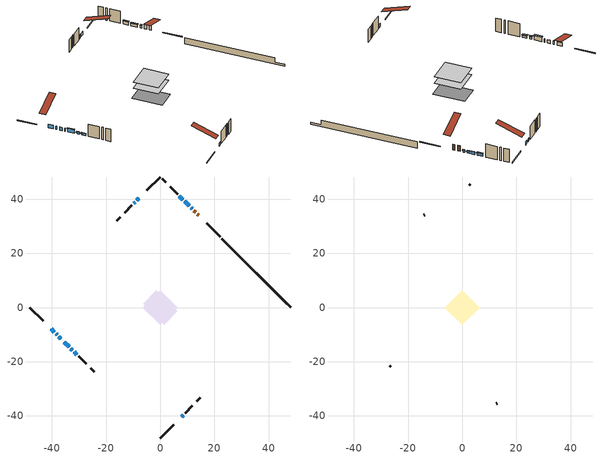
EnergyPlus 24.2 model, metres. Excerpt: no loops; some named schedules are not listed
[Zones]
conditioned space
 floor adiabatic (AdiabaticFloorConstruction): -6.42,0 0,6.42 6.42,0 0,-6.42 z3.46
 floor foundation (Slab1 construction): -6.36,1.4 -1.4,6.36 6.36,-1.4 1.4,-6.36 z-1.34
 wall outside (RimJoist1 construction): 0,-48.17 4.93,-43.23 / -48.17,0 -43.23,-4.93 / 0,48.17 -4.93,43.23 / 22.08,26.09 17.15,31.02 z1.02:1.32
 wall outside (AdiabaticWallConstruction 1): 14.18,33.98 13.69,34.48 / 13.03,35.13 12.39,35.78 z1.02:3.05
 wall outside (AdiabaticWallConstruction): 11.73,36.43 11.35,36.81 z1.02:1.91; -7.89,40.27 -8.61,39.56 / 7.89,-40.27 8.49,-39.68 / -40.27,-7.89 -39.09,-9.08 / -38.43,-9.73 -38.08,-10.08 / -37.43,-10.74 -36.7,-11.47 / -36.04,-12.12 -36.01,-12.15 / -9.26,38.9 -9.78,38.39 z1.02:2.24; 10.7,37.47 8.97,39.19 z1.02:1.99; 8.32,39.85 7.02,41.14 z1.02:2.19; -35.36,-12.81 -33.63,-14.53 z1.02:2.54; -32.98,-15.19 -32.47,-15.69 / -31.82,-16.35 -30.76,-17.41 z1.02:1.86
 wall outside (Wall1 construction): 9.14,-39.02 11.9,-36.27 / -30.1,-18.07 -27.34,-20.82 / -10.43,37.73 -13.19,34.97 / 6.37,41.8 3.61,44.55 z1.02:5.9
 wall outside (Wall3 construction): 13.54,-34.63 14.85,-33.31 / -25.71,-22.46 -24.39,-23.78 / -14.83,33.34 -16.15,32.02 / 1.97,46.19 0.66,47.51 z1.02:5.9
 wall foundation (FoundationWall1 construction): 22.73,25.43,-1.34 22.73,25.43,1.02 45.62,2.54,1.02 45.62,2.54,-0.69 48.17,0,-0.69 48.17,0,-1.34
 window (WindowConstruction 6): 11.73,36.43 11.36,36.81 z1.02:1.91
 window (WindowConstruction 8): -7.89,40.27 -8.61,39.56 z1.02:2.24
 window (WindowConstruction 9): 7.89,-40.27 8.49,-39.68 z1.02:2.24
 window (WindowConstruction 10): -40.27,-7.89 -39.09,-9.08 z1.02:2.24
 window (WindowConstruction 11): -38.43,-9.74 -38.08,-10.08 z1.02:2.24
 window (WindowConstruction 12): -37.43,-10.74 -36.7,-11.47 z1.02:2.24
 window (WindowConstruction 7): -36.04,-12.12 -36.01,-12.15 z1.02:2.24
 window (WindowConstruction): 10.7,37.47 8.97,39.19 z1.02:1.99
 window (WindowConstruction 1): 8.32,39.85 7.02,41.14 z1.02:2.19
 window (WindowConstruction 2): -9.27,38.9 -9.78,38.39 z1.02:2.24
 window (WindowConstruction 3): -35.36,-12.81 -33.63,-14.53 z1.02:2.54
 window (WindowConstruction 4): -32.98,-15.19 -32.47,-15.69 z1.02:1.86
 window (WindowConstruction 5): -31.82,-16.35 -30.76,-17.41 z1.02:1.86
 door (Door): 14.18,33.98 13.69,34.48 z1.02:3.05
 door (Door 1): 13.03,35.13 12.39,35.78 z1.02:3.05
 ceiling adiabatic (AdiabaticFloorConstruction): 0,-6.42 6.42,0 0,6.42 -6.42,0 z3.46
attic - vented
 floor to conditioned space (Floor1 construction Reversed): -6.42,0 0,6.42 6.42,0 0,-6.42 z5.9
 wall outside (Wall2 construction): 12.56,-35.61 12.88,-35.29 / -26.69,-21.48 -26.36,-21.8 / -13.85,34.32 -14.17,33.99 / 2.95,45.21 2.63,45.53 z1.02:5.9
 roof outside (Roof1 construction): 7.24,-40.93,5.9 0.98,-34.67,8.85 -0.67,-36.32,8.85 5.59,-42.58,5.9; -40.93,-7.24,5.9 -34.67,-0.98,8.85 -36.32,0.67,8.85 -42.58,-5.59,5.9; -7.24,40.93,5.9 -0.98,34.67,8.85 0.67,36.32,8.85 -5.59,42.58,5.9; 14.84,33.32,5.9 8.58,27.07,8.85 10.23,25.42,8.85 16.49,31.68,5.9
shading: 11.3,36.87 11.79,36.38 12.22,36.81 11.73,37.3 z1.99; 8.92,39.25 10.76,37.41 11.19,37.84 9.35,39.68 z2.07; 6.97,41.2 8.37,39.79 8.8,40.22 7.4,41.63 z2.27; -33.53,-14.64 -35.46,-12.7 -35.89,-13.13 -33.96,-15.07 z2.69; -32.37,-15.8 -33.08,-15.08 -33.51,-15.51 -32.8,-16.23 z2.01; -30.65,-17.51 -31.92,-16.24 -32.35,-16.67 -31.08,-17.94 z2.01
[Building]
Building 1: Terrain=Suburbs
[Site:Location]
Halifax Intl AP_NS: Latitude {deg}=44.88; Longitude {deg}=-63.51; Time Zone {hr}=-4; Elevation {m}=145; Keep Site Location Information=Yes
[Site:GroundTemperature:Shallow]
3.15511, 1.33576, 1.19006, 2.05344, 5.51939, 8.9692, 11.96, 13.8546, 14.0156, 12.4746, 9.56009, 6.2161
[Site:WaterMainsTemperature]
Calculation Method=Schedule; Temperature Schedule=mains temperature schedule
[Material] Roughness=Rough; Thermal Absorptance=0.9
Name | Thickness {m} | Conductivity {W/m-K} | Density {kg/m3} | Specific Heat {J/kg-K} | Solar Absorptance | Visible Absorptance
asphalt or fiberglass shingles | 0.00635 | 0.162714 | 1121.4 | 1465.45 | 0.4 | 0.4
ceiling loosefill ins | 0.254 | 0.0480833 | 16.02 | 1046.75 | 0.7 | 0.7
ceiling stud and cavity | 0.1397 | 0.169523 | 65.682 | 1177.47 | 0.7 | 0.7
concrete 4.0 in. | 0.1016 | 1.803125 | 2242.8 | 837.4 | 0.7 | 0.7
concrete 8.0 in. | 0.2032 | 1.803125 | 2242.8 | 837.4 | 0.7 | 0.7
door material | 0.04445 | 0.053851 | 512.64 | 1214.23 | 0.7 | 0.7
door material 1 | 0.04445 | 0.0451087 | 512.64 | 1214.23 | 0.7 | 0.7
floor covering | 0.0127 | 0.0433444 | 54.468 | 1339.84 | 0.6 | 0.6
floor rigid ins; wall rigid ins | 0.512978 | 0.029427 | 32.04 | 1214.23 | 0.7 | 0.7
floor stud and cavity | 0.1397 | 1.75129 | 37.0049 | 1207.88 | 0.7 | 0.7
furniture material conditioned space 1 | 0.1524 | 0.115458 | 640.8 | 1214.23 | 0.6 | 0.6
gypsum board | 0.0127 | 0.160291 | 801 | 837.4 | 0.6 | 0.6
osb sheathing 0.5 in. | 0.0127 | 0.115458 | 512.64 | 1214.23 | 0.7 | 0.7
osb sheathing 0.75 in. | 0.01905 | 0.115458 | 512.64 | 1214.23 | 0.7 | 0.7
osb sheathing 2.0 in. | 0.0508 | 0.115458 | 512.64 | 1214.23 | 0.7 | 0.7
rim joist rigid ins | 0.051816 | 0.029427 | 32.04 | 1214.23 | 0.7 | 0.7
rim joist stud and cavity | 0.0508 | 0.168143 | 125.044 | 1163.47 | 0.6 | 0.6
wall stud and cavity | 0.1397 | 0.0766553 | 139.0536 | 1170.24 | 0.7 | 0.7
wall stud and cavity 1 | 0.0889 | 6.1454 | 50.32683 | 1063.81 | 0.6 | 0.6
wall stud and cavity 2 | 0.1397 | 0.0817972 | 139.0536 | 1170.24 | 0.7 | 0.7
wall stud and cavity 3 | 0.0889 | 0.380278 | 52.3479 | 1209.89 | 0.7 | 0.7
wall stud and cavity 4 | 0.0889 | 0.391764 | 83.0341 | 1211.67 | 0.7 | 0.7
wood siding | 0.0254 | 0.102417 | 544.68 | 1172.36 | 0.4 | 0.4
wood siding 1 | 0.00254 | 0.102417 | 544.68 | 1172.36 | 0.4 | 0.4
wood siding 2; wood siding 3; wood siding 4 | 0.0254 | 0.102417 | 544.68 | 1172.36 | 0.7 | 0.7
[WindowMaterial:SimpleGlazingSystem]
Name | U-Factor {W/m2-K} | Solar Heat Gain Coefficient
WindowMaterial | 3.09962 | 0.55
WindowMaterial 1 | 3.074637 | 0.6
WindowMaterial 10 | 1.98787 | 0.56
WindowMaterial 2 | 3.11609 | 0.51
WindowMaterial 3 | 1.913486 | 0.61
WindowMaterial 4 | 2.103699 | 0.48
WindowMaterial 5 | 2.01796 | 0.54
WindowMaterial 6 | 2.992306 | 0.59
WindowMaterial 7 | 2.2695 | 0.26
WindowMaterial 8 | 3.09394 | 0.55
WindowMaterial 9 | 2.035563 | 0.53
[Construction]
AdiabaticFloorConstruction: floor stud and cavity, floor rigid ins, osb sheathing 0.75 in., floor covering
AdiabaticWallConstruction: wood siding 3, wall rigid ins, wall stud and cavity 3, gypsum board
AdiabaticWallConstruction 1: wood siding 4, wall rigid ins, wall stud and cavity 3, gypsum board
Door: door material
Door 1: door material 1
Floor1 construction Reversed: gypsum board, ceiling stud and cavity, ceiling loosefill ins
FoundationWall1 construction: concrete 8.0 in.
furniture construction conditioned space 1: furniture material conditioned space 1
PartitionWallConstruction: gypsum board, wall stud and cavity 4, gypsum board
RimJoist1 construction: wood siding 2, rim joist rigid ins, osb sheathing 2.0 in., rim joist stud and cavity
Roof1 construction: asphalt or fiberglass shingles
Slab1 construction: concrete 4.0 in.
Wall1 construction: wood siding, osb sheathing 0.5 in., wall stud and cavity, gypsum board
Wall2 construction: wood siding 1, wall stud and cavity 1
Wall3 construction: wood siding, osb sheathing 0.5 in., wall stud and cavity 2, gypsum board
WindowConstruction: WindowMaterial
WindowConstruction 1: WindowMaterial 1
WindowConstruction 10: WindowMaterial 10
WindowConstruction 11; WindowConstruction 4: WindowMaterial 4
WindowConstruction 12; WindowConstruction 5: WindowMaterial 5
WindowConstruction 2: WindowMaterial 2
WindowConstruction 3: WindowMaterial 3
WindowConstruction 6: WindowMaterial 6
WindowConstruction 7: WindowMaterial 7
WindowConstruction 8: WindowMaterial 8
WindowConstruction 9: WindowMaterial 9
[Zone] Multiplier=1; Part of Total Floor Area=Yes
Name | Volume {m3}
attic - vented | 39.4939
conditioned space | 407.2
[Space]
Name | Zone | Volume {m3}
attic - vented 1 | attic - vented | 39.4939
conditioned space 1 | conditioned space | 407.2
[ZoneInfiltration:EffectiveLeakageArea]
infil attic - vented 1: Zone or Space=attic - vented 1; Schedule=Always On Discrete; Effective Air Leakage Area {cm2}=2955.22; Stack Coefficient=0.000544188; Wind Coefficient=1.57614e-05
[ZoneMixing]
whole house fan mix: Zone or Space=attic - vented; Schedule=Always On Continuous; Design Flow Rate Calculation Method=Flow/Zone; Design Flow Rate {m3/s}=0; Source Zone or Space=conditioned space
[SurfaceProperty:ExposedFoundationPerimeter]
Slab1: Exposed Perimeter Calculation Method=TotalExposedPerimeter; Total Exposed Perimeter {m}=35.966
[InternalMass] Zone or ZoneList=conditioned space; Space or SpaceList=conditioned space 1
Name | Construction | Surface Area {m2}
furniture mass conditioned space 1 | furniture construction conditioned space 1 | 63.7679
partition wall mass | PartitionWallConstruction | 159.42
[Lights]
interior lighting: Zone or ZoneList or Space or SpaceList=conditioned space 1; Schedule=interior lighting schedule; Design Level Calculation Method=LightingLevel; Lighting Level {W}=343.2; Return Air Fraction=0; Fraction Radiant=0.6; Fraction Visible=0.2; Fraction Replaceable=1
[People]
occupants: Zone or ZoneList or Space or SpaceList=conditioned space 1; Number of People Schedule=occupants schedule; Number of People Calculation Method=People; Number of People=3; Fraction Radiant=0.314171; Sensible Heat Fraction=0.56303; Activity Level Schedule=occupants activity schedule; Carbon Dioxide Generation Rate {m3/s-W}=0; Enable ASHRAE 55 Comfort Warnings=No; Mean Radiant Temperature Calculation Type=EnclosureAveraged
[ElectricEquipment] Zone or ZoneList or Space or SpaceList=conditioned space 1; Design Level Calculation Method=EquipmentLevel
Name | Schedule | Design Level {W} | Fraction Latent | Fraction Radiant | Fraction Lost
clothes dryer | clothes dryer schedule | 140.772 | 0.015 | 0.081 | 0.85
clothes washer | clothes washer schedule | 32.1985 | 0.03 | 0.162 | 0.7
cooking range | cooking range schedule | 215.147 | 0.08 | 0.432 | 0.2
dishwasher | dishwasher schedule | 66.8632 | 0.3 | 0.18 | 0.4
fridge | fridge schedule | 72.9452 | 0 | 0.6 | 0
mech vent bath fan 0 | mech vent bath fan 0 schedule | 50.2 | 0 | 0 | 1
mech vent house fan | mech vent house fan schedule | 0 | 0 | 0 | 1
mech vent house fan cfis | mech vent house fan cfis schedule | 0 | 0 | 0 | 0
misc plug loads | misc plug loads schedule | 494.7 | 0.045 | 0.513 | 0.1
whole house fan | Always On Discrete | 0 | 0 | 0 | 1
[OtherEquipment] Zone or ZoneList or Space or SpaceList=conditioned space 1; Design Level Calculation Method=EquipmentLevel
Name | Fuel Type | Schedule | Design Level {W} | Fraction Latent | Fraction Radiant | Fraction Lost
clothes dryer 1 | Electricity | clothes dryer schedule | 0 | 0.015 | 0.081 | 0.85
cooking range 1 | Electricity | cooking range schedule | 0 | 0.08 | 0.432 | 0.2
general water use latent | None | general water use schedule | 62.594 | 1 | 0 | 0
general water use sensible | None | general water use schedule | -61.6891 | 0 | 0.6 | 0
mech vent house fan latent load | None | Always On Discrete | 0 | 1 | 0 | 0
mech vent house fan sensible load | None | Always On Discrete | 0 | 0 | 0 | 0
water heater energy adjustment1 | FuelOilNo2 | Always On Discrete | 0.01 | 0 | 0 | 1
[ZoneInfiltration:DesignFlowRate] Zone or ZoneList or Space or SpaceList=conditioned space 1; Schedule=Always On Discrete; Design Flow Rate Calculation Method=Flow/Zone; Design Flow Rate {m3/s}=0
infil flow; natural vent flow; whole house fan flow
[Foundation:Kiva]
Foundation Kiva 1: Initial Indoor Air Temperature {C}=18; Wall Height Above Grade {m}=1.02001; Wall Depth Below Slab {m}=0.2032
[Foundation:Kiva:Settings]
Soil Conductivity {W/m-K}=0.849921; Soil Density {kg/m3}=1842.3; Soil Specific Heat {J/kg-K}=418.7; Ground Solar Absorptivity=0.9; Ground Thermal Absorptivity=0.9; Ground Surface Roughness {m}=0.03; Far-Field Width {m}=40; Deep-Ground Boundary Condition=ZeroFlux; Deep-Ground Depth {m}=40; Minimum Cell Dimension {m}=0.2; Maximum Cell Growth Coefficient=3; Simulation Timestep=Timestep
[Exterior:Lights]
exterior lighting: Schedule=exterior lighting schedule; Design Level {W}=75.6
[Schedule:Constant]
Name | Hourly Value
Always On Continuous; mech vent house fan schedule; mech vent house fan cfis schedule; Always On Discrete | 1
occupants activity schedule | 117.228
fridge schedule | 0
[Schedule:Day:Interval]
interior lighting schedule day: No, 01:00, 0.108182, 04:00, 0.0901515, 05:00, 0.0991667, 06:00, 0.162273, 07:00, 0.270455, 08:00, 0.342576, 10:00, 0.369621, 11:00, 0.351591, 12:00, 0.333561, 13:00, 0.324545, 14:00, 0.31553, 15:00, 0.333561, 16:00, 0.369621, 17:00, 0.450758, 18:00, 0.585985, 19:00, 0.775303, 20:00, 0.955606, 21:00, 0.991667, 22:00, 0.712197, 23:00, 0.360606, 24:00, 0.162273
interior lighting schedule default day: No, 24:00, 0
[Schedule:Week:Daily]
interior lighting schedule Week Rule - Jan1-Jan27: interior lighting schedule day, interior lighting schedule day, interior lighting schedule day, interior lighting schedule day, interior lighting schedule day, interior lighting schedule day, interior lighting schedule day, interior lighting schedule default day, interior lighting schedule default day, interior lighting schedule default day, interior lighting schedule default day, interior lighting schedule default day
interior lighting schedule Week Rule - Jan28-Feb3: interior lighting schedule day, interior lighting schedule day, interior lighting schedule day, interior lighting schedule day, interior lighting schedule day 1, interior lighting schedule day 1, interior lighting schedule day 1, interior lighting schedule default day, interior lighting schedule default day, interior lighting schedule default day, interior lighting schedule default day, interior lighting schedule default day
interior lighting schedule Week Rule - Feb4-Feb24: interior lighting schedule day 1, interior lighting schedule day 1, interior lighting schedule day 1, interior lighting schedule day 1, interior lighting schedule day 1, interior lighting schedule day 1, interior lighting schedule day 1, interior lighting schedule default day, interior lighting schedule default day, interior lighting schedule default day, interior lighting schedule default day, interior lighting schedule default day
interior lighting schedule Week Rule - Feb25-Mar3: interior lighting schedule day 1, interior lighting schedule day 1, interior lighting schedule day 1, interior lighting schedule day 1, interior lighting schedule day 2, interior lighting schedule day 2, interior lighting schedule day 2, interior lighting schedule default day, interior lighting schedule default day, interior lighting schedule default day, interior lighting schedule default day, interior lighting schedule default day
interior lighting schedule Week Rule - Mar4-Mar31: interior lighting schedule day 2, interior lighting schedule day 2, interior lighting schedule day 2, interior lighting schedule day 2, interior lighting schedule day 2, interior lighting schedule day 2, interior lighting schedule day 2, interior lighting schedule default day, interior lighting schedule default day, interior lighting schedule default day, interior lighting schedule default day, interior lighting schedule default day
interior lighting schedule Week Rule - Apr1-Apr28: interior lighting schedule day 3, interior lighting schedule day 3, interior lighting schedule day 3, interior lighting schedule day 3, interior lighting schedule day 3, interior lighting schedule day 3, interior lighting schedule day 3, interior lighting schedule default day, interior lighting schedule default day, interior lighting schedule default day, interior lighting schedule default day, interior lighting schedule default day
interior lighting schedule Week Rule - Apr29-May5: interior lighting schedule day 3, interior lighting schedule day 3, interior lighting schedule day 4, interior lighting schedule day 4, interior lighting schedule day 4, interior lighting schedule day 4, interior lighting schedule day 4, interior lighting schedule default day, interior lighting schedule default day, interior lighting schedule default day, interior lighting schedule default day, interior lighting schedule default day
interior lighting schedule Week Rule - May6-May26: interior lighting schedule day 4, interior lighting schedule day 4, interior lighting schedule day 4, interior lighting schedule day 4, interior lighting schedule day 4, interior lighting schedule day 4, interior lighting schedule day 4, interior lighting schedule default day, interior lighting schedule default day, interior lighting schedule default day, interior lighting schedule default day, interior lighting schedule default day
interior lighting schedule Week Rule - May27-Jun2: interior lighting schedule day 4, interior lighting schedule day 4, interior lighting schedule day 4, interior lighting schedule day 4, interior lighting schedule day 4, interior lighting schedule day 5, interior lighting schedule day 5, interior lighting schedule default day, interior lighting schedule default day, interior lighting schedule default day, interior lighting schedule default day, interior lighting schedule default day
interior lighting schedule Week Rule - Jun3-Jun30: interior lighting schedule day 5, interior lighting schedule day 5, interior lighting schedule day 5, interior lighting schedule day 5, interior lighting schedule day 5, interior lighting schedule day 5, interior lighting schedule day 5, interior lighting schedule default day, interior lighting schedule default day, interior lighting schedule default day, interior lighting schedule default day, interior lighting schedule default day
interior lighting schedule Week Rule - Jul1-Jul28: interior lighting schedule day 6, interior lighting schedule day 6, interior lighting schedule day 6, interior lighting schedule day 6, interior lighting schedule day 6, interior lighting schedule day 6, interior lighting schedule day 6, interior lighting schedule default day, interior lighting schedule default day, interior lighting schedule default day, interior lighting schedule default day, interior lighting schedule default day
interior lighting schedule Week Rule - Jul29-Aug4: interior lighting schedule day 6, interior lighting schedule day 6, interior lighting schedule day 6, interior lighting schedule day 7, interior lighting schedule day 7, interior lighting schedule day 7, interior lighting schedule day 7, interior lighting schedule default day, interior lighting schedule default day, interior lighting schedule default day, interior lighting schedule default day, interior lighting schedule default day
interior lighting schedule Week Rule - Aug5-Aug25: interior lighting schedule day 7, interior lighting schedule day 7, interior lighting schedule day 7, interior lighting schedule day 7, interior lighting schedule day 7, interior lighting schedule day 7, interior lighting schedule day 7, interior lighting schedule default day, interior lighting schedule default day, interior lighting schedule default day, interior lighting schedule default day, interior lighting schedule default day
interior lighting schedule Week Rule - Aug26-Sep1: interior lighting schedule day 7, interior lighting schedule day 7, interior lighting schedule day 7, interior lighting schedule day 7, interior lighting schedule day 7, interior lighting schedule day 7, interior lighting schedule day 8, interior lighting schedule default day, interior lighting schedule default day, interior lighting schedule default day, interior lighting schedule default day, interior lighting schedule default day
interior lighting schedule Week Rule - Sep2-Sep29: interior lighting schedule day 8, interior lighting schedule day 8, interior lighting schedule day 8, interior lighting schedule day 8, interior lighting schedule day 8, interior lighting schedule day 8, interior lighting schedule day 8, interior lighting schedule default day, interior lighting schedule default day, interior lighting schedule default day, interior lighting schedule default day, interior lighting schedule default day
interior lighting schedule Week Rule - Sep30-Oct6: interior lighting schedule day 8, interior lighting schedule day 9, interior lighting schedule day 9, interior lighting schedule day 9, interior lighting schedule day 9, interior lighting schedule day 9, interior lighting schedule day 9, interior lighting schedule default day, interior lighting schedule default day, interior lighting schedule default day, interior lighting schedule default day, interior lighting schedule default day
interior lighting schedule Week Rule - Oct7-Oct27: interior lighting schedule day 9, interior lighting schedule day 9, interior lighting schedule day 9, interior lighting schedule day 9, interior lighting schedule day 9, interior lighting schedule day 9, interior lighting schedule day 9, interior lighting schedule default day, interior lighting schedule default day, interior lighting schedule default day, interior lighting schedule default day, interior lighting schedule default day
interior lighting schedule Week Rule - Oct28-Nov3: interior lighting schedule day 9, interior lighting schedule day 9, interior lighting schedule day 9, interior lighting schedule day 9, interior lighting schedule day 10, interior lighting schedule day 10, interior lighting schedule day 10, interior lighting schedule default day, interior lighting schedule default day, interior lighting schedule default day, interior lighting schedule default day, interior lighting schedule default day
interior lighting schedule Week Rule - Nov4-Nov24: interior lighting schedule day 10, interior lighting schedule day 10, interior lighting schedule day 10, interior lighting schedule day 10, interior lighting schedule day 10, interior lighting schedule day 10, interior lighting schedule day 10, interior lighting schedule default day, interior lighting schedule default day, interior lighting schedule default day, interior lighting schedule default day, interior lighting schedule default day
interior lighting schedule Week Rule - Nov25-Dec1: interior lighting schedule day 10, interior lighting schedule day 10, interior lighting schedule day 10, interior lighting schedule day 10, interior lighting schedule day 10, interior lighting schedule day 10, interior lighting schedule day 11, interior lighting schedule default day, interior lighting schedule default day, interior lighting schedule default day, interior lighting schedule default day, interior lighting schedule default day
interior lighting schedule Week Rule - Dec2-Dec31: interior lighting schedule day 11, interior lighting schedule day 11, interior lighting schedule day 11, interior lighting schedule day 11, interior lighting schedule day 11, interior lighting schedule day 11, interior lighting schedule day 11, interior lighting schedule default day, interior lighting schedule default day, interior lighting schedule default day, interior lighting schedule default day, interior lighting schedule default day
occupants schedule Week Rule - Jan1-Dec31: occupants schedule day, occupants schedule day, occupants schedule day, occupants schedule day, occupants schedule day, occupants schedule day, occupants schedule day, occupants schedule default day, occupants schedule default day, occupants schedule default day, occupants schedule default day, occupants schedule default day
clothes dryer schedule Week Rule - Jan1-Dec31: clothes dryer schedule day, clothes dryer schedule day, clothes dryer schedule day, clothes dryer schedule day, clothes dryer schedule day, clothes dryer schedule day, clothes dryer schedule day, clothes dryer schedule default day, clothes dryer schedule default day, clothes dryer schedule default day, clothes dryer schedule default day, clothes dryer schedule default day
clothes washer schedule Week Rule - Jan1-Dec31: clothes washer schedule day, clothes washer schedule day, clothes washer schedule day, clothes washer schedule day, clothes washer schedule day, clothes washer schedule day, clothes washer schedule day, clothes washer schedule default day, clothes washer schedule default day, clothes washer schedule default day, clothes washer schedule default day, clothes washer schedule default day
cooking range schedule Week Rule - Jan1-Dec31: cooking range schedule day, cooking range schedule day, cooking range schedule day, cooking range schedule day, cooking range schedule day, cooking range schedule day, cooking range schedule day, cooking range schedule default day, cooking range schedule default day, cooking range schedule default day, cooking range schedule default day, cooking range schedule default day
dishwasher schedule Week Rule - Jan1-Dec31: dishwasher schedule day, dishwasher schedule day, dishwasher schedule day, dishwasher schedule day, dishwasher schedule day, dishwasher schedule day, dishwasher schedule day, dishwasher schedule default day, dishwasher schedule default day, dishwasher schedule default day, dishwasher schedule default day, dishwasher schedule default day
mech vent bath fan 0 schedule Week Rule - Jan1-Dec31: mech vent bath fan 0 schedule day, mech vent bath fan 0 schedule day, mech vent bath fan 0 schedule day, mech vent bath fan 0 schedule day, mech vent bath fan 0 schedule day, mech vent bath fan 0 schedule day, mech vent bath fan 0 schedule day, mech vent bath fan 0 schedule default day, mech vent bath fan 0 schedule default day, mech vent bath fan 0 schedule default day, mech vent bath fan 0 schedule default day, mech vent bath fan 0 schedule default day
misc plug loads schedule Week Rule - Jan1-Dec31: misc plug loads schedule day, misc plug loads schedule day, misc plug loads schedule day, misc plug loads schedule day, misc plug loads schedule day, misc plug loads schedule day, misc plug loads schedule day, misc plug loads schedule default day, misc plug loads schedule default day, misc plug loads schedule default day, misc plug loads schedule default day, misc plug loads schedule default day
general water use schedule Week Rule - Jan1-Dec31: general water use schedule day, general water use schedule day, general water use schedule day, general water use schedule day, general water use schedule day, general water use schedule day, general water use schedule day, general water use schedule default day, general water use schedule default day, general water use schedule default day, general water use schedule default day, general water use schedule default day
exterior lighting schedule Week Rule - Jan1-Jan27: exterior lighting schedule day, exterior lighting schedule day, exterior lighting schedule day, exterior lighting schedule day, exterior lighting schedule day, exterior lighting schedule day, exterior lighting schedule day, exterior lighting schedule default day, exterior lighting schedule default day, exterior lighting schedule default day, exterior lighting schedule default day, exterior lighting schedule default day
exterior lighting schedule Week Rule - Jan28-Feb3: exterior lighting schedule day, exterior lighting schedule day, exterior lighting schedule day, exterior lighting schedule day, exterior lighting schedule day 1, exterior lighting schedule day 1, exterior lighting schedule day 1, exterior lighting schedule default day, exterior lighting schedule default day, exterior lighting schedule default day, exterior lighting schedule default day, exterior lighting schedule default day
exterior lighting schedule Week Rule - Feb4-Feb24: exterior lighting schedule day 1, exterior lighting schedule day 1, exterior lighting schedule day 1, exterior lighting schedule day 1, exterior lighting schedule day 1, exterior lighting schedule day 1, exterior lighting schedule day 1, exterior lighting schedule default day, exterior lighting schedule default day, exterior lighting schedule default day, exterior lighting schedule default day, exterior lighting schedule default day
exterior lighting schedule Week Rule - Feb25-Mar3: exterior lighting schedule day 1, exterior lighting schedule day 1, exterior lighting schedule day 1, exterior lighting schedule day 1, exterior lighting schedule day 2, exterior lighting schedule day 2, exterior lighting schedule day 2, exterior lighting schedule default day, exterior lighting schedule default day, exterior lighting schedule default day, exterior lighting schedule default day, exterior lighting schedule default day
exterior lighting schedule Week Rule - Mar4-Mar31: exterior lighting schedule day 2, exterior lighting schedule day 2, exterior lighting schedule day 2, exterior lighting schedule day 2, exterior lighting schedule day 2, exterior lighting schedule day 2, exterior lighting schedule day 2, exterior lighting schedule default day, exterior lighting schedule default day, exterior lighting schedule default day, exterior lighting schedule default day, exterior lighting schedule default day
exterior lighting schedule Week Rule - Apr1-Apr28: exterior lighting schedule day 3, exterior lighting schedule day 3, exterior lighting schedule day 3, exterior lighting schedule day 3, exterior lighting schedule day 3, exterior lighting schedule day 3, exterior lighting schedule day 3, exterior lighting schedule default day, exterior lighting schedule default day, exterior lighting schedule default day, exterior lighting schedule default day, exterior lighting schedule default day
exterior lighting schedule Week Rule - Apr29-May5: exterior lighting schedule day 3, exterior lighting schedule day 3, exterior lighting schedule day 4, exterior lighting schedule day 4, exterior lighting schedule day 4, exterior lighting schedule day 4, exterior lighting schedule day 4, exterior lighting schedule default day, exterior lighting schedule default day, exterior lighting schedule default day, exterior lighting schedule default day, exterior lighting schedule default day
exterior lighting schedule Week Rule - May6-May26: exterior lighting schedule day 4, exterior lighting schedule day 4, exterior lighting schedule day 4, exterior lighting schedule day 4, exterior lighting schedule day 4, exterior lighting schedule day 4, exterior lighting schedule day 4, exterior lighting schedule default day, exterior lighting schedule default day, exterior lighting schedule default day, exterior lighting schedule default day, exterior lighting schedule default day
exterior lighting schedule Week Rule - May27-Jun2: exterior lighting schedule day 4, exterior lighting schedule day 4, exterior lighting schedule day 4, exterior lighting schedule day 4, exterior lighting schedule day 4, exterior lighting schedule day 5, exterior lighting schedule day 5, exterior lighting schedule default day, exterior lighting schedule default day, exterior lighting schedule default day, exterior lighting schedule default day, exterior lighting schedule default day
exterior lighting schedule Week Rule - Jun3-Jun30: exterior lighting schedule day 5, exterior lighting schedule day 5, exterior lighting schedule day 5, exterior lighting schedule day 5, exterior lighting schedule day 5, exterior lighting schedule day 5, exterior lighting schedule day 5, exterior lighting schedule default day, exterior lighting schedule default day, exterior lighting schedule default day, exterior lighting schedule default day, exterior lighting schedule default day
exterior lighting schedule Week Rule - Jul1-Jul28: exterior lighting schedule day 6, exterior lighting schedule day 6, exterior lighting schedule day 6, exterior lighting schedule day 6, exterior lighting schedule day 6, exterior lighting schedule day 6, exterior lighting schedule day 6, exterior lighting schedule default day, exterior lighting schedule default day, exterior lighting schedule default day, exterior lighting schedule default day, exterior lighting schedule default day
exterior lighting schedule Week Rule - Jul29-Aug4: exterior lighting schedule day 6, exterior lighting schedule day 6, exterior lighting schedule day 6, exterior lighting schedule day 7, exterior lighting schedule day 7, exterior lighting schedule day 7, exterior lighting schedule day 7, exterior lighting schedule default day, exterior lighting schedule default day, exterior lighting schedule default day, exterior lighting schedule default day, exterior lighting schedule default day
exterior lighting schedule Week Rule - Aug5-Aug25: exterior lighting schedule day 7, exterior lighting schedule day 7, exterior lighting schedule day 7, exterior lighting schedule day 7, exterior lighting schedule day 7, exterior lighting schedule day 7, exterior lighting schedule day 7, exterior lighting schedule default day, exterior lighting schedule default day, exterior lighting schedule default day, exterior lighting schedule default day, exterior lighting schedule default day
exterior lighting schedule Week Rule - Aug26-Sep1: exterior lighting schedule day 7, exterior lighting schedule day 7, exterior lighting schedule day 7, exterior lighting schedule day 7, exterior lighting schedule day 7, exterior lighting schedule day 7, exterior lighting schedule day 8, exterior lighting schedule default day, exterior lighting schedule default day, exterior lighting schedule default day, exterior lighting schedule default day, exterior lighting schedule default day
exterior lighting schedule Week Rule - Sep2-Sep29: exterior lighting schedule day 8, exterior lighting schedule day 8, exterior lighting schedule day 8, exterior lighting schedule day 8, exterior lighting schedule day 8, exterior lighting schedule day 8, exterior lighting schedule day 8, exterior lighting schedule default day, exterior lighting schedule default day, exterior lighting schedule default day, exterior lighting schedule default day, exterior lighting schedule default day
exterior lighting schedule Week Rule - Sep30-Oct6: exterior lighting schedule day 8, exterior lighting schedule day 9, exterior lighting schedule day 9, exterior lighting schedule day 9, exterior lighting schedule day 9, exterior lighting schedule day 9, exterior lighting schedule day 9, exterior lighting schedule default day, exterior lighting schedule default day, exterior lighting schedule default day, exterior lighting schedule default day, exterior lighting schedule default day
exterior lighting schedule Week Rule - Oct7-Oct27: exterior lighting schedule day 9, exterior lighting schedule day 9, exterior lighting schedule day 9, exterior lighting schedule day 9, exterior lighting schedule day 9, exterior lighting schedule day 9, exterior lighting schedule day 9, exterior lighting schedule default day, exterior lighting schedule default day, exterior lighting schedule default day, exterior lighting schedule default day, exterior lighting schedule default day
exterior lighting schedule Week Rule - Oct28-Nov3: exterior lighting schedule day 9, exterior lighting schedule day 9, exterior lighting schedule day 9, exterior lighting schedule day 9, exterior lighting schedule day 10, exterior lighting schedule day 10, exterior lighting schedule day 10, exterior lighting schedule default day, exterior lighting schedule default day, exterior lighting schedule default day, exterior lighting schedule default day, exterior lighting schedule default day
exterior lighting schedule Week Rule - Nov4-Nov24: exterior lighting schedule day 10, exterior lighting schedule day 10, exterior lighting schedule day 10, exterior lighting schedule day 10, exterior lighting schedule day 10, exterior lighting schedule day 10, exterior lighting schedule day 10, exterior lighting schedule default day, exterior lighting schedule default day, exterior lighting schedule default day, exterior lighting schedule default day, exterior lighting schedule default day
exterior lighting schedule Week Rule - Nov25-Dec1: exterior lighting schedule day 10, exterior lighting schedule day 10, exterior lighting schedule day 10, exterior lighting schedule day 10, exterior lighting schedule day 10, exterior lighting schedule day 10, exterior lighting schedule day 11, exterior lighting schedule default day, exterior lighting schedule default day, exterior lighting schedule default day, exterior lighting schedule default day, exterior lighting schedule default day
exterior lighting schedule Week Rule - Dec2-Dec31: exterior lighting schedule day 11, exterior lighting schedule day 11, exterior lighting schedule day 11, exterior lighting schedule day 11, exterior lighting schedule day 11, exterior lighting schedule day 11, exterior lighting schedule day 11, exterior lighting schedule default day, exterior lighting schedule default day, exterior lighting schedule default day, exterior lighting schedule default day, exterior lighting schedule default day
[Schedule:Year]
interior lighting schedule: interior lighting schedule Week Rule - Jan1-Jan27, 1, 1, 1, 27, interior lighting schedule Week Rule - Jan28-Feb3, 1, 28, 2, 3, interior lighting schedule Week Rule - Feb4-Feb24, 2, 4, 2, 24, interior lighting schedule Week Rule - Feb25-Mar3, 2, 25, 3, 3, interior lighting schedule Week Rule - Mar4-Mar31, 3, 4, 3, 31, interior lighting schedule Week Rule - Apr1-Apr28, 4, 1, 4, 28, interior lighting schedule Week Rule - Apr29-May5, 4, 29, 5, 5, interior lighting schedule Week Rule - May6-May26, 5, 6, 5, 26, interior lighting schedule Week Rule - May27-Jun2, 5, 27, 6, 2, interior lighting schedule Week Rule - Jun3-Jun30, 6, 3, 6, 30, interior lighting schedule Week Rule - Jul1-Jul28, 7, 1, 7, 28, interior lighting schedule Week Rule - Jul29-Aug4, 7, 29, 8, 4, interior lighting schedule Week Rule - Aug5-Aug25, 8, 5, 8, 25, interior lighting schedule Week Rule - Aug26-Sep1, 8, 26, 9, 1, interior lighting schedule Week Rule - Sep2-Sep29, 9, 2, 9, 29, interior lighting schedule Week Rule - Sep30-Oct6, 9, 30, 10, 6, interior lighting schedule Week Rule - Oct7-Oct27, 10, 7, 10, 27, interior lighting schedule Week Rule - Oct28-Nov3, 10, 28, 11, 3, interior lighting schedule Week Rule - Nov4-Nov24, 11, 4, 11, 24, interior lighting schedule Week Rule - Nov25-Dec1, 11, 25, 12, 1, interior lighting schedule Week Rule - Dec2-Dec31, 12, 2, 12, 31
occupants schedule: occupants schedule Week Rule - Jan1-Dec31, 1, 1, 12, 31
clothes dryer schedule: clothes dryer schedule Week Rule - Jan1-Dec31, 1, 1, 12, 31
clothes washer schedule: clothes washer schedule Week Rule - Jan1-Dec31, 1, 1, 12, 31
cooking range schedule: cooking range schedule Week Rule - Jan1-Dec31, 1, 1, 12, 31
dishwasher schedule: dishwasher schedule Week Rule - Jan1-Dec31, 1, 1, 12, 31
mech vent bath fan 0 schedule: mech vent bath fan 0 schedule Week Rule - Jan1-Dec31, 1, 1, 12, 31
misc plug loads schedule: misc plug loads schedule Week Rule - Jan1-Dec31, 1, 1, 12, 31
general water use schedule: general water use schedule Week Rule - Jan1-Dec31, 1, 1, 12, 31
exterior lighting schedule: exterior lighting schedule Week Rule - Jan1-Jan27, 1, 1, 1, 27, exterior lighting schedule Week Rule - Jan28-Feb3, 1, 28, 2, 3, exterior lighting schedule Week Rule - Feb4-Feb24, 2, 4, 2, 24, exterior lighting schedule Week Rule - Feb25-Mar3, 2, 25, 3, 3, exterior lighting schedule Week Rule - Mar4-Mar31, 3, 4, 3, 31, exterior lighting schedule Week Rule - Apr1-Apr28, 4, 1, 4, 28, exterior lighting schedule Week Rule - Apr29-May5, 4, 29, 5, 5, exterior lighting schedule Week Rule - May6-May26, 5, 6, 5, 26, exterior lighting schedule Week Rule - May27-Jun2, 5, 27, 6, 2, exterior lighting schedule Week Rule - Jun3-Jun30, 6, 3, 6, 30, exterior lighting schedule Week Rule - Jul1-Jul28, 7, 1, 7, 28, exterior lighting schedule Week Rule - Jul29-Aug4, 7, 29, 8, 4, exterior lighting schedule Week Rule - Aug5-Aug25, 8, 5, 8, 25, exterior lighting schedule Week Rule - Aug26-Sep1, 8, 26, 9, 1, exterior lighting schedule Week Rule - Sep2-Sep29, 9, 2, 9, 29, exterior lighting schedule Week Rule - Sep30-Oct6, 9, 30, 10, 6, exterior lighting schedule Week Rule - Oct7-Oct27, 10, 7, 10, 27, exterior lighting schedule Week Rule - Oct28-Nov3, 10, 28, 11, 3, exterior lighting schedule Week Rule - Nov4-Nov24, 11, 4, 11, 24, exterior lighting schedule Week Rule - Nov25-Dec1, 11, 25, 12, 1, exterior lighting schedule Week Rule - Dec2-Dec31, 12, 2, 12, 31
[Schedule:Compact]
mains temperature schedule: Through: 01/01, For: AllDays, Until: 24:00, 7.41, Through: 01/02, For: AllDays, Until: 24:00, 7.34833, Through: 01/03, For: AllDays, Until: 24:00, 7.28778, Through: 01/04, For: AllDays, Until: 24:00, 7.22889, Through: 01/05, For: AllDays, Until: 24:00, 7.17056, Through: 01/06, For: AllDays, Until: 24:00, 7.11333, Through: 01/07, For: AllDays, Until: 24:00, 7.05722, Through: 01/08, For: AllDays, Until: 24:00, 7.00167, Through: 01/09, For: AllDays, Until: 24:00, 6.94778, Through: 01/10, For: AllDays, Until: 24:00, 6.895, Through: 01/11, For: AllDays, Until: 24:00, 6.84333, Through: 01/12, For: AllDays, Until: 24:00, 6.79278, Through: 01/13, For: AllDays, Until: 24:00, 6.74389, Through: 01/14, For: AllDays, Until: 24:00, 6.69556, Through: 01/15, For: AllDays, Until: 24:00, 6.64889, Through: 01/16, For: AllDays, Until: 24:00, 6.60278, Through: 01/17, For: AllDays, Until: 24:00, 6.55833, Through: 01/18, For: AllDays, Until: 24:00, 6.515, Through: 01/19, For: AllDays, Until: 24:00, 6.47333, Through: 01/20, For: AllDays, Until: 24:00, 6.43278, Through: 01/21, For: AllDays, Until: 24:00, 6.39333, Through: 01/22, For: AllDays, Until: 24:00, 6.355, Through: 01/23, For: AllDays, Until: 24:00, 6.31833, Through: 01/24, For: AllDays, Until: 24:00, 6.28278, Through: 01/25, For: AllDays, Until: 24:00, 6.24889, Through: 01/26, For: AllDays, Until: 24:00, 6.21611, Through: 01/27, For: AllDays, Until: 24:00, 6.18444, Through: 01/28, For: AllDays, Until: 24:00, 6.15444, Through: 01/29, For: AllDays, Until: 24:00, 6.12556, Through: 01/30, For: AllDays, Until: 24:00, 6.09833, Through: 01/31, For: AllDays, Until: 24:00, 6.07222, Through: 02/01, For: AllDays, Until: 24:00, 6.04778, Through: 02/02, For: AllDays, Until: 24:00, 6.02444, Through: 02/03, For: AllDays, Until: 24:00, 6.00278, Through: 02/04, For: AllDays, Until: 24:00, 5.98222, Through: 02/05, For: AllDays, Until: 24:00, 5.96333, Through: 02/06, For: AllDays, Until: 24:00, 5.94556, Through: 02/07, For: AllDays, Until: 24:00, 5.92944, Through: 02/08, For: AllDays, Until: 24:00, 5.915, Through: 02/09, For: AllDays, Until: 24:00, 5.90167, Through: 02/10, For: AllDays, Until: 24:00, 5.89, Through: 02/11, For: AllDays, Until: 24:00, 5.87944, Through: 02/12, For: AllDays, Until: 24:00, 5.87056, Through: 02/13, For: AllDays, Until: 24:00, 5.86333, Through: 02/14, For: AllDays, Until: 24:00, 5.85722, Through: 02/15, For: AllDays, Until: 24:00, 5.85278, Through: 02/16, For: AllDays, Until: 24:00, 5.84944, Through: 02/17, For: AllDays, Until: 24:00, 5.84833, Through: 02/18, For: AllDays, Until: 24:00, 5.84778, Through: 02/19, For: AllDays, Until: 24:00, 5.84944, Through: 02/20, For: AllDays, Until: 24:00, 5.85167, Through: 02/21, For: AllDays, Until: 24:00, 5.85611, Through: 02/22, For: AllDays, Until: 24:00, 5.86167, Through: 02/23, For: AllDays, Until: 24:00, 5.86889, Through: 02/24, For: AllDays, Until: 24:00, 5.87722, Through: 02/25, For: AllDays, Until: 24:00, 5.88722, Through: 02/26, For: AllDays, Until: 24:00, 5.89889, Through: 02/27, For: AllDays, Until: 24:00, 5.91167, Through: 02/28, For: AllDays, Until: 24:00, 5.92611, Through: 03/01, For: AllDays, Until: 24:00, 5.94222, Through: 03/02, For: AllDays, Until: 24:00, 5.95944, Through: 03/03, For: AllDays, Until: 24:00, 5.97778, Through: 03/04, For: AllDays, Until: 24:00, 5.99778, Through: 03/05, For: AllDays, Until: 24:00, 6.01944, Through: 03/06, For: AllDays, Until: 24:00, 6.04222, Through: 03/07, For: AllDays, Until: 24:00, 6.06667, Through: 03/08, For: AllDays, Until: 24:00, 6.09222, Through: 03/09, For: AllDays, Until: 24:00, 6.11944, Through: 03/10, For: AllDays, Until: 24:00, 6.14778, Through: 03/11, For: AllDays, Until: 24:00, 6.17722, Through: 03/12, For: AllDays, Until: 24:00, 6.20833, Through: 03/13, For: AllDays, Until: 24:00, 6.24111, Through: 03/14, For: AllDays, Until: 24:00, 6.275, Through: 03/15, For: AllDays, Until: 24:00, 6.31, Through: 03/16, For: AllDays, Until: 24:00, 6.34667, Through: 03/17, For: AllDays, Until: 24:00, 6.38444, Through: 03/18, For: AllDays, Until: 24:00, 6.42333, Through: 03/19, For: AllDays, Until: 24:00, 6.46389, Through: 03/20, For: AllDays, Until: 24:00, 6.50556, Through: 03/21, For: AllDays, Until: 24:00, 6.54833, Through: 03/22, For: AllDays, Until: 24:00, 6.59278, Through: 03/23, For: AllDays, Until: 24:00, 6.63833, Through: 03/24, For: AllDays, Until: 24:00, 6.685, Through: 03/25, For: AllDays, Until: 24:00, 6.73278, Through: 03/26, For: AllDays, Until: 24:00, 6.78167, Through: 03/27, For: AllDays, Until: 24:00, 6.83167, Through: 03/28, For: AllDays, Until: 24:00, 6.88333, Through: 03/29, For: AllDays, Until: 24:00, 6.93611, Through: 03/30, For: AllDays, Until: 24:00, 6.98944, Through: 03/31, For: AllDays, Until: 24:00, 7.04444, Through: 04/01, For: AllDays, Until: 24:00, 7.1, Through: 04/02, For: AllDays, Until: 24:00, 7.15722, Through: 04/03, For: AllDays, Until: 24:00, 7.21556, Through: 04/04, For: AllDays, Until: 24:00, 7.27444, Through: 04/05, For: AllDays, Until: 24:00, 7.33444, Through: 04/06, For: AllDays, Until: 24:00, 7.39556, Through: 04/07, For: AllDays, Until: 24:00, 7.45778, Through: 04/08, For: AllDays, Until: 24:00, 7.52111, Through: 04/09, For: AllDays, Until: 24:00, 7.585, Through: 04/10, For: AllDays, Until: 24:00, 7.65, Through: 04/11, For: AllDays, Until: 24:00, 7.71611, Through: 04/12, For: AllDays, Until: 24:00, 7.78333, Through: 04/13, For: AllDays, Until: 24:00, 7.85111, Through: 04/14, For: AllDays, Until: 24:00, 7.91944, Through: 04/15, For: AllDays, Until: 24:00, 7.98889, Through: 04/16, For: AllDays, Until: 24:00, 8.05944, Through: 04/17, For: AllDays, Until: 24:00, 8.13056, Through: 04/18, For: AllDays, Until: 24:00, 8.20222, Through: 04/19, For: AllDays, Until: 24:00, 8.275, Through: 04/20, For: AllDays, Until: 24:00, 8.34833, Through: 04/21, For: AllDays, Until: 24:00, 8.42222, Through: 04/22, For: AllDays, Until: 24:00, 8.49722, Through: 04/23, For: AllDays, Until: 24:00, 8.57278, Through: 04/24, For: AllDays, Until: 24:00, 8.64889, Through: 04/25, For: AllDays, Until: 24:00, 8.72556, Through: 04/26, For: AllDays, Until: 24:00, 8.80278, Through: 04/27, For: AllDays, Until: 24:00, 8.88111, Through: 04/28, For: AllDays, Until: 24:00, 8.95944, Through: 04/29, For: AllDays, Until: 24:00, 9.03833, Through: 04/30, For: AllDays, Until: 24:00, 9.11778, Through: 05/01, For: AllDays, Until: 24:00, 9.19778, Through: 05/02, For: AllDays, Until: 24:00, 9.27833, Through: 05/03, For: AllDays, Until: 24:00, 9.35944, Through: 05/04, For: AllDays, Until: 24:00, 9.44056, Through: 05/05, For: AllDays, Until: 24:00, 9.52278, Through: 05/06, For: AllDays, Until: 24:00, 9.60444, Through: 05/07, For: AllDays, Until: 24:00, 9.68722, Through: 05/08, For: AllDays, Until: 24:00, 9.77, Through: 05/09, For: AllDays, Until: 24:00, 9.85278, Through: 05/10, For: AllDays, Until: 24:00, 9.93611, Through: 05/11, For: AllDays, Until: 24:00, 10.02, Through: 05/12, For: AllDays, Until: 24:00, 10.1039, Through: 05/13, For: AllDays, Until: 24:00, 10.1878, Through: 05/14, For: AllDays, Until: 24:00, 10.2722, Through: 05/15, For: AllDays, Until: 24:00, 10.3561, Through: 05/16, For: AllDays, Until: 24:00, 10.4406, Through: 05/17, For: AllDays, Until: 24:00, 10.5256, Through: 05/18, For: AllDays, Until: 24:00, 10.61, Through: 05/19, For: AllDays, Until: 24:00, 10.6944, Through: 05/20, For: AllDays, Until: 24:00, 10.7794, Through: 05/21, For: AllDays, Until: 24:00, 10.8639, Through: 05/22, For: AllDays, Until: 24:00, 10.9489, Through: 05/23, For: AllDays, Until: 24:00, 11.0333, Through: 05/24, For: AllDays, Until: 24:00, 11.1178, Through: 05/25, For: AllDays, Until: 24:00, 11.2022, Through: 05/26, For: AllDays, Until: 24:00, 11.2867, Through: 05/27, For: AllDays, Until: 24:00, 11.3711, Through: 05/28, For: AllDays, Until: 24:00, 11.455, Through: 05/29, For: AllDays, Until: 24:00, 11.5389, Through: 05/30, For: AllDays, Until: 24:00, 11.6222, Through: 05/31, For: AllDays, Until: 24:00, 11.7056, Through: 06/01, For: AllDays, Until: 24:00, 11.7883, Through: 06/02, For: AllDays, Until: 24:00, 11.8711, Through: 06/03, For: AllDays, Until: 24:00, 11.9539, Through: 06/04, For: AllDays, Until: 24:00, 12.0356, Through: 06/05, For: AllDays, Until: 24:00, 12.1172, Through: 06/06, For: AllDays, Until: 24:00, 12.1989, Through: 06/07, For: AllDays, Until: 24:00, 12.2794, Through: 06/08, For: AllDays, Until: 24:00, 12.36, Through: 06/09, For: AllDays, Until: 24:00, 12.44, Through: 06/10, For: AllDays, Until: 24:00, 12.5194, Through: 06/11, For: AllDays, Until: 24:00, 12.5983, Through: 06/12, For: AllDays, Until: 24:00, 12.6767, Through: 06/13, For: AllDays, Until: 24:00, 12.7544, Through: 06/14, For: AllDays, Until: 24:00, 12.8317, Through: 06/15, For: AllDays, Until: 24:00, 12.9083, Through: 06/16, For: AllDays, Until: 24:00, 12.9844, Through: 06/17, For: AllDays, Until: 24:00, 13.0594, Through: 06/18, For: AllDays, Until: 24:00, 13.1344, Through: 06/19, For: AllDays, Until: 24:00, 13.2083, Through: 06/20, For: AllDays, Until: 24:00, 13.2811, Through: 06/21, For: AllDays, Until: 24:00, 13.3539, Through: 06/22, For: AllDays, Until: 24:00, 13.4256, Through: 06/23, For: AllDays, Until: 24:00, 13.4967, Through: 06/24, For: AllDays, Until: 24:00, 13.5667, Through: 06/25, For: AllDays, Until: 24:00, 13.6361, Through: 06/26, For: AllDays, Until: 24:00, 13.7044, Through: 06/27, For: AllDays, Until: 24:00, 13.7717, Through: 06/28, For: AllDays, Until: 24:00, 13.8389, Through: 06/29, For: AllDays, Until: 24:00, 13.9044, Through: 06/30, For: AllDays, Until: 24:00, 13.9694, Through: 07/01, For: AllDays, Until: 24:00, 14.0333, Through: 07/02, For: AllDays, Until: 24:00, 14.0961, Through: 07/03, For: AllDays, Until: 24:00, 14.1583, Through: 07/04, For: AllDays, Until: 24:00, 14.2189, Through: 07/05, For: AllDays, Until: 24:00, 14.2789, Through: 07/06, For: AllDays, Until: 24:00, 14.3378, Through: 07/07, For: AllDays, Until: 24:00, 14.3956, Through: 07/08, For: AllDays, Until: 24:00, 14.4522, Through: 07/09, For: AllDays, Until: 24:00, 14.5083, Through: 07/10, For: AllDays, Until: 24:00, 14.5628, Through: 07/11, For: AllDays, Until: 24:00, 14.6161, Through: 07/12, For: AllDays, Until: 24:00, 14.6683, Through: 07/13, For: AllDays, Until: 24:00, 14.7194, Through: 07/14, For: AllDays, Until: 24:00, 14.7694, Through: 07/15, For: AllDays, Until: 24:00, 14.8183, Through: 07/16, For: AllDays, Until: 24:00, 14.8661, Through: 07/17, For: AllDays, Until: 24:00, 14.9122, Through: 07/18, For: AllDays, Until: 24:00, 14.9572, Through: 07/19, For: AllDays, Until: 24:00, 15.0011, Through: 07/20, For: AllDays, Until: 24:00, 15.0439, Through: 07/21, For: AllDays, Until: 24:00, 15.0856, Through: 07/22, For: AllDays, Until: 24:00, 15.1256, Through: 07/23, For: AllDays, Until: 24:00, 15.1644, Through: 07/24, For: AllDays, Until: 24:00, 15.2017, Through: 07/25, For: AllDays, Until: 24:00, 15.2383, Through: 07/26, For: AllDays, Until: 24:00, 15.2728, Through: 07/27, For: AllDays, Until: 24:00, 15.3067, Through: 07/28, For: AllDays, Until: 24:00, 15.3389, Through: 07/29, For: AllDays, Until: 24:00, 15.3694, Through: 07/30, For: AllDays, Until: 24:00, 15.3989, Through: 07/31, For: AllDays, Until: 24:00, 15.4272, Through: 08/01, For: AllDays, Until: 24:00, 15.4539, Through: 08/02, For: AllDays, Until: 24:00, 15.4794, Through: 08/03, For: AllDays, Until: 24:00, 15.5033, Through: 08/04, For: AllDays, Until: 24:00, 15.5261, Through: 08/05, For: AllDays, Until: 24:00, 15.5472, Through: 08/06, For: AllDays, Until: 24:00, 15.5667, Through: 08/07, For: AllDays, Until: 24:00, 15.585, Through: 08/08, For: AllDays, Until: 24:00, 15.6022, Through: 08/09, For: AllDays, Until: 24:00, 15.6172, Through: 08/10, For: AllDays, Until: 24:00, 15.6317, Through: 08/11, For: AllDays, Until: 24:00, 15.6439, Through: 08/12, For: AllDays, Until: 24:00, 15.655, Through: 08/13, For: AllDays, Until: 24:00, 15.665, Through: 08/14, For: AllDays, Until: 24:00, 15.6733, Through: 08/15, For: AllDays, Until: 24:00, 15.68, Through: 08/16, For: AllDays, Until: 24:00, 15.6856, Through: 08/17, For: AllDays, Until: 24:00, 15.6894, Through: 08/18, For: AllDays, Until: 24:00, 15.6917, Through: 08/19, For: AllDays, Until: 24:00, 15.6928, Through: 08/20, For: AllDays, Until: 24:00, 15.6922, Through: 08/21, For: AllDays, Until: 24:00, 15.69, Through: 08/22, For: AllDays, Until: 24:00, 15.6867, Through: 08/23, For: AllDays, Until: 24:00, 15.6822, Through: 08/24, For: AllDays, Until: 24:00, 15.6756, Through: 08/25, For: AllDays, Until: 24:00, 15.6678, Through: 08/26, For: AllDays, Until: 24:00, 15.6589, Through: 08/27, For: AllDays, Until: 24:00, 15.6478, Through: 08/28, For: AllDays, Until: 24:00, 15.6361, Through: 08/29, For: AllDays, Until: 24:00, 15.6222, Through: 08/30, For: AllDays, Until: 24:00, 15.6072, Through: 08/31, For: AllDays, Until: 24:00, 15.5911, Through: 09/01, For: AllDays, Until: 24:00, 15.5733, Through: 09/02, For: AllDays, Until: 24:00, 15.5539, Through: 09/03, For: AllDays, Until: 24:00, 15.5333, Through: 09/04, For: AllDays, Until: 24:00, 15.5111, Through: 09/05, For: AllDays, Until: 24:00, 15.4878, Through: 09/06, For: AllDays, Until: 24:00, 15.4628, Through: 09/07, For: AllDays, Until: 24:00, 15.4367, Through: 09/08, For: AllDays, Until: 24:00, 15.4089, Through: 09/09, For: AllDays, Until: 24:00, 15.38, Through: 09/10, For: AllDays, Until: 24:00, 15.3494, Through: 09/11, For: AllDays, Until: 24:00, 15.3178, Through: 09/12, For: AllDays, Until: 24:00, 15.2844, Through: 09/13, For: AllDays, Until: 24:00, 15.25, Through: 09/14, For: AllDays, Until: 24:00, 15.2144, Through: 09/15, For: AllDays, Until: 24:00, 15.1772, Through: 09/16, For: AllDays, Until: 24:00, 15.1389, Through: 09/17, For: AllDays, Until: 24:00, 15.0989, Through: 09/18, For: AllDays, Until: 24:00, 15.0583, Through: 09/19, For: AllDays, Until: 24:00, 15.0161, Through: 09/20, For: AllDays, Until: 24:00, 14.9722, Through: 09/21, For: AllDays, Until: 24:00, 14.9278, Through: 09/22, For: AllDays, Until: 24:00, 14.8817, Through: 09/23, For: AllDays, Until: 24:00, 14.8344, Through: 09/24, For: AllDays, Until: 24:00, 14.7861, Through: 09/25, For: AllDays, Until: 24:00, 14.7367, Through: 09/26, For: AllDays, Until: 24:00, 14.6861, Through: 09/27, For: AllDays, Until: 24:00, 14.6339, Through: 09/28, For: AllDays, Until: 24:00, 14.5811, Through: 09/29, For: AllDays, Until: 24:00, 14.5267, Through: 09/30, For: AllDays, Until: 24:00, 14.4717, Through: 10/01, For: AllDays, Until: 24:00, 14.415, Through: 10/02, For: AllDays, Until: 24:00, 14.3578, Through: 10/03, For: AllDays, Until: 24:00, 14.2989, Through: 10/04, For: AllDays, Until: 24:00, 14.2394, Through: 10/05, For: AllDays, Until: 24:00, 14.1789, Through: 10/06, For: AllDays, Until: 24:00, 14.1172, Through: 10/07, For: AllDays, Until: 24:00, 14.0544, Through: 10/08, For: AllDays, Until: 24:00, 13.9911, Through: 10/09, For: AllDays, Until: 24:00, 13.9267, Through: 10/10, For: AllDays, Until: 24:00, 13.8611, Through: 10/11, For: AllDays, Until: 24:00, 13.7944, Through: 10/12, For: AllDays, Until: 24:00, 13.7272, Through: 10/13, For: AllDays, Until: 24:00, 13.6594, Through: 10/14, For: AllDays, Until: 24:00, 13.59, Through: 10/15, For: AllDays, Until: 24:00, 13.5206, Through: 10/16, For: AllDays, Until: 24:00, 13.4494, Through: 10/17, For: AllDays, Until: 24:00, 13.3783, Through: 10/18, For: AllDays, Until: 24:00, 13.3061, Through: 10/19, For: AllDays, Until: 24:00, 13.2328, Through: 10/20, For: AllDays, Until: 24:00, 13.1594, Through: 10/21, For: AllDays, Until: 24:00, 13.085, Through: 10/22, For: AllDays, Until: 24:00, 13.01, Through: 10/23, For: AllDays, Until: 24:00, 12.9339, Through: 10/24, For: AllDays, Until: 24:00, 12.8578, Through: 10/25, For: AllDays, Until: 24:00, 12.7806, Through: 10/26, For: AllDays, Until: 24:00, 12.7028, Through: 10/27, For: AllDays, Until: 24:00, 12.625, Through: 10/28, For: AllDays, Until: 24:00, 12.5461, Through: 10/29, For: AllDays, Until: 24:00, 12.4667, Through: 10/30, For: AllDays, Until: 24:00, 12.3872, Through: 10/31, For: AllDays, Until: 24:00, 12.3067, Through: 11/01, For: AllDays, Until: 24:00, 12.2261, Through: 11/02, For: AllDays, Until: 24:00, 12.145, Through: 11/03, For: AllDays, Until: 24:00, 12.0633, Through: 11/04, For: AllDays, Until: 24:00, 11.9817, Through: 11/05, For: AllDays, Until: 24:00, 11.8994, Through: 11/06, For: AllDays, Until: 24:00, 11.8167, Through: 11/07, For: AllDays, Until: 24:00, 11.7339, Through: 11/08, For: AllDays, Until: 24:00, 11.6506, Through: 11/09, For: AllDays, Until: 24:00, 11.5672, Through: 11/10, For: AllDays, Until: 24:00, 11.4833, Through: 11/11, For: AllDays, Until: 24:00, 11.3994, Through: 11/12, For: AllDays, Until: 24:00, 11.315, Through: 11/13, For: AllDays, Until: 24:00, 11.2311, Through: 11/14, For: AllDays, Until: 24:00, 11.1467, Through: 11/15, For: AllDays, Until: 24:00, 11.0622, Through: 11/16, For: AllDays, Until: 24:00, 10.9772, Through: 11/17, For: AllDays, Until: 24:00, 10.8928, Through: 11/18, For: AllDays, Until: 24:00, 10.8083, Through: 11/19, For: AllDays, Until: 24:00, 10.7233, Through: 11/20, For: AllDays, Until: 24:00, 10.6389, Through: 11/21, For: AllDays, Until: 24:00, 10.5539, Through: 11/22, For: AllDays, Until: 24:00, 10.4694, Through: 11/23, For: AllDays, Until: 24:00, 10.385, Through: 11/24, For: AllDays, Until: 24:00, 10.3006, Through: 11/25, For: AllDays, Until: 24:00, 10.2161, Through: 11/26, For: AllDays, Until: 24:00, 10.1322, Through: 11/27, For: AllDays, Until: 24:00, 10.0483, Through: 11/28, For: AllDays, Until: 24:00, 9.96444, Through: 11/29, For: AllDays, Until: 24:00, 9.88111, Through: 11/30, For: AllDays, Until: 24:00, 9.79778, Through: 12/01, For: AllDays, Until: 24:00, 9.715, Through: 12/02, For: AllDays, Until: 24:00, 9.63278, Through: 12/03, For: AllDays, Until: 24:00, 9.55056, Through: 12/04, For: AllDays, Until: 24:00, 9.46833, Through: 12/05, For: AllDays, Until: 24:00, 9.38667, Through: 12/06, For: AllDays, Until: 24:00, 9.30611, Through: 12/07, For: AllDays, Until: 24:00, 9.225, Through: 12/08, For: AllDays, Until: 24:00, 9.145, Through: 12/09, For: AllDays, Until: 24:00, 9.065, Through: 12/10, For: AllDays, Until: 24:00, 8.98611, Through: 12/11, For: AllDays, Until: 24:00, 8.90722, Through: 12/12, For: AllDays, Until: 24:00, 8.82944, Through: 12/13, For: AllDays, Until: 24:00, 8.75167, Through: 12/14, For: AllDays, Until: 24:00, 8.675, Through: 12/15, For: AllDays, Until: 24:00, 8.59833, Through: 12/16, For: AllDays, Until: 24:00, 8.52278, Through: 12/17, For: AllDays, Until: 24:00, 8.44778, Through: 12/18, For: AllDays, Until: 24:00, 8.37333, Through: 12/19, For: AllDays, Until: 24:00, 8.29944, Through: 12/20, For: AllDays, Until: 24:00, 8.22667, Through: 12/21, For: AllDays, Until: 24:00, 8.15444, Through: 12/22, For: AllDays, Until: 24:00, 8.08333, Through: 12/23, For: AllDays, Until: 24:00, 8.01278, Through: 12/24, For: AllDays, Until: 24:00, 7.94278, Through: 12/25, For: AllDays, Until: 24:00, 7.87389, Through: 12/26, For: AllDays, Until: 24:00, 7.80611, Through: 12/27, For: AllDays, Until: 24:00, 7.73889, Through: 12/28, For: AllDays, Until: 24:00, 7.67222, Through: 12/29, For: AllDays, Until: 24:00, 7.60722, Through: 12/30, For: AllDays, Until: 24:00, 7.54278, Through: 12/31, For: AllDays, Until: 24:00, 7.47944
